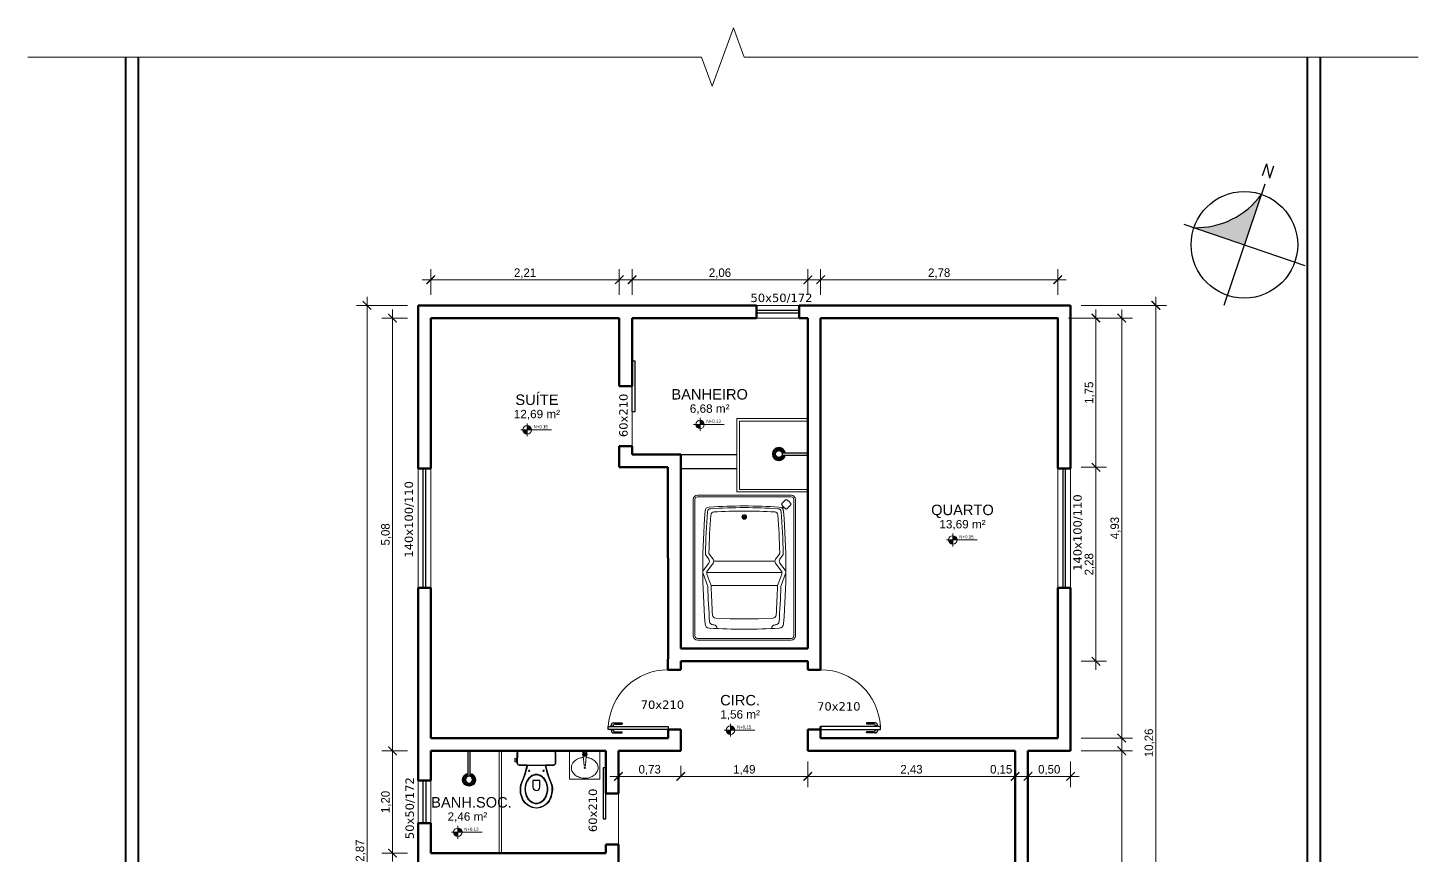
# Model space of a CAD drawing. Header units: millimetres. Extents: x 1521.6 to 1537.9, y 881.2 to 900.3.
# Drawn here: x 1521.62 to 1537.92, y 890.63 to 900.33 of the extents above; entities that cross this region are included whole.
import ezdxf

# ---------------------------------------------------------------- set-up
doc = ezdxf.new("R2010")
doc.units = ezdxf.units.MM
doc.linetypes.add('ACAD_ISO10W100', pattern=[18, 12, -3, 0, -3])
for name, color, linetype, lineweight in [('0.05', 8, 'Continuous', 5), ('0.13', 6, 'Continuous', 13), ('0.20', 7, 'Continuous', 20), ('0.30', 2, 'Continuous', 30), ('0.40', 3, 'Continuous', 40), ('0.60', 4, 'Continuous', 60), ('texto', 3, 'Continuous', 25)]:
    doc.layers.add(name, color=color, linetype=linetype, lineweight=lineweight)
doc.layers.add('LOUCAS', color=7, linetype='Continuous')
doc.styles.add('100X1', font='ROMANS', dxfattribs={"height": 0.25})
doc.dimstyles.new('COTA 02', dxfattribs={"dimtxt": 0.1, "dimasz": 0.1, "dimexe": 1.25, "dimexo": 0.625, "dimtad": 1, "dimzin": 4, "dimtxsty": 'Standard', "dimblk": 'ARCHTICK', "dimcen": 0.09, "dimdle": 0.1, "dimclrd": 256, "dimclre": 256, "dimclrt": 256, "dimadec": 0, "dimazin": 0, "dimtfac": 1, "dimtmove": 1, "dimatfit": 3, "dimldrblk": 'ARCHTICK', "dimfxl": 1, "dimlwd": -1, "dimlwe": -1, "dimarcsym": 0})

# ---------------------------------------------------------------- blocks, each defined once
blk = doc.blocks.new('CHUVEI')
at = {"layer": 'LOUCAS'}
for p, q in [((0.069, -0.069), (-0.233, -0.069)), ((0.069, -0.094), (-0.233, -0.094)), ((0.061, -0.069), (0.042, -0.064)), ((0.042, -0.099), (0.061, -0.094)), ((0.073, -0.061), (0.049, -0.047)), ((0.049, -0.115), (0.073, -0.101)), ((0.079, -0.053), (0.06, -0.033)), ((0.06, -0.129), (0.079, -0.109)), ((0.087, -0.046), (0.074, -0.023)), ((0.074, -0.14), (0.087, -0.116)), ((0.097, -0.042), (0.09, -0.016)), ((0.09, -0.146), (0.097, -0.12)), ((0.107, -0.041), (0.107, -0.014)), ((0.107, -0.149), (0.107, -0.121)), ((0.118, -0.042), (0.125, -0.016)), ((0.125, -0.146), (0.118, -0.12)), ((0.127, -0.046), (0.141, -0.023)), ((0.141, -0.14), (0.127, -0.116)), ((0.136, -0.053), (0.155, -0.033)), ((0.155, -0.129), (0.136, -0.109)), ((0.142, -0.061), (0.166, -0.047)), ((0.166, -0.115), (0.142, -0.101)), ((0.146, -0.071), (0.173, -0.064)), ((0.173, -0.099), (0.146, -0.091)), ((0.147, -0.081), (0.175, -0.081))]:
    blk.add_line(p, q, dxfattribs=at)
blk.add_circle((0.107, -0.081), 0.04, dxfattribs=at)
for radius, start, end in [(0.075, 189.5941, 170.4059), (0.0675, 190.6719, 169.3281)]:
    blk.add_arc((0.107, -0.081), radius, start, end, dxfattribs=at)
blk = doc.blocks.new('_ArchTick')
at = {"color": 0, "linetype": 'ByBlock', "const_width": 0.15}
blk.add_lwpolyline([(-0.5, -0.5), (0.5, 0.5)], dxfattribs=at)
blk = doc.blocks.new('*D42')
at = {"layer": '0.13', "transparency": 16777216}
for p, q in [((1528.543, 891.725), (1528.543, 891.425)), ((1529.274, 891.55), (1529.274, 891.675)), ((1528.443, 891.55), (1529.374, 891.55))]:
    blk.add_line(p, q, dxfattribs=at)
at = {"layer": 'Defpoints', "color": 0, "linetype": 'ACAD_ISO10W100', "transparency": 16777216}
for p in [(1528.543, 891.85), (1529.274, 891.55), (1529.274, 891.55)]:
    blk.add_point(p, dxfattribs=at)
at = {"layer": '0.13', "linetype": 'ACAD_ISO10W100', "transparency": 16777216, "xscale": 0.1, "yscale": 0.1, "zscale": 0.1, "rotation": 180}
blk.add_blockref('_ArchTick', (1528.543, 891.55), dxfattribs=at)
at = {"layer": '0.13', "linetype": 'ACAD_ISO10W100', "transparency": 16777216, "xscale": 0.1, "yscale": 0.1, "zscale": 0.1}
blk.add_blockref('_ArchTick', (1529.274, 891.55), dxfattribs=at)
at = {"layer": '0.13', "color": 7, "linetype": 'ACAD_ISO10W100', "transparency": 16777216, "insert": (1528.909, 891.624), "char_height": 0.1, "attachment_point": 5}
blk.add_mtext('0,73', dxfattribs=at)
blk = doc.blocks.new('*D43')
at = {"layer": '0.13', "transparency": 16777216}
for p, q in [((1529.274, 891.55), (1529.274, 891.675)), ((1530.763, 891.725), (1530.763, 891.425)), ((1529.174, 891.55), (1530.863, 891.55))]:
    blk.add_line(p, q, dxfattribs=at)
at = {"layer": 'Defpoints', "color": 0, "linetype": 'ACAD_ISO10W100', "transparency": 16777216}
for p in [(1530.763, 891.85), (1529.274, 891.55), (1530.763, 891.55)]:
    blk.add_point(p, dxfattribs=at)
at = {"layer": '0.13', "linetype": 'ACAD_ISO10W100', "transparency": 16777216, "xscale": 0.1, "yscale": 0.1, "zscale": 0.1, "rotation": 180}
blk.add_blockref('_ArchTick', (1529.274, 891.55), dxfattribs=at)
at = {"layer": '0.13', "linetype": 'ACAD_ISO10W100', "transparency": 16777216, "xscale": 0.1, "yscale": 0.1, "zscale": 0.1}
blk.add_blockref('_ArchTick', (1530.763, 891.55), dxfattribs=at)
at = {"layer": '0.13', "color": 7, "linetype": 'ACAD_ISO10W100', "transparency": 16777216, "insert": (1530.019, 891.624), "char_height": 0.1, "attachment_point": 5}
blk.add_mtext('1,49', dxfattribs=at)
blk = doc.blocks.new('*D44')
at = {"layer": '0.13', "transparency": 16777216}
for p, q in [((1530.763, 891.725), (1530.763, 891.425)), ((1533.193, 891.725), (1533.193, 891.425)), ((1530.663, 891.55), (1533.293, 891.55))]:
    blk.add_line(p, q, dxfattribs=at)
at = {"layer": 'Defpoints', "color": 0, "linetype": 'ACAD_ISO10W100', "transparency": 16777216}
for p in [(1530.763, 891.85), (1533.193, 891.85), (1533.193, 891.55)]:
    blk.add_point(p, dxfattribs=at)
at = {"layer": '0.13', "linetype": 'ACAD_ISO10W100', "transparency": 16777216, "xscale": 0.1, "yscale": 0.1, "zscale": 0.1, "rotation": 180}
blk.add_blockref('_ArchTick', (1530.763, 891.55), dxfattribs=at)
at = {"layer": '0.13', "linetype": 'ACAD_ISO10W100', "transparency": 16777216, "xscale": 0.1, "yscale": 0.1, "zscale": 0.1}
blk.add_blockref('_ArchTick', (1533.193, 891.55), dxfattribs=at)
at = {"layer": '0.13', "color": 7, "linetype": 'ACAD_ISO10W100', "transparency": 16777216, "insert": (1531.978, 891.624), "char_height": 0.1, "attachment_point": 5}
blk.add_mtext('2,43', dxfattribs=at)
blk = doc.blocks.new('*D45')
at = {"layer": '0.13', "transparency": 16777216}
for p, q in [((1533.343, 891.725), (1533.343, 891.425)), ((1533.843, 891.725), (1533.843, 891.425)), ((1533.243, 891.55), (1533.943, 891.55))]:
    blk.add_line(p, q, dxfattribs=at)
at = {"layer": 'Defpoints', "color": 0, "linetype": 'ACAD_ISO10W100', "transparency": 16777216}
for p in [(1533.343, 891.85), (1533.843, 891.85), (1533.843, 891.55)]:
    blk.add_point(p, dxfattribs=at)
at = {"layer": '0.13', "linetype": 'ACAD_ISO10W100', "transparency": 16777216, "xscale": 0.1, "yscale": 0.1, "zscale": 0.1, "rotation": 180}
blk.add_blockref('_ArchTick', (1533.343, 891.55), dxfattribs=at)
at = {"layer": '0.13', "linetype": 'ACAD_ISO10W100', "transparency": 16777216, "xscale": 0.1, "yscale": 0.1, "zscale": 0.1}
blk.add_blockref('_ArchTick', (1533.843, 891.55), dxfattribs=at)
at = {"layer": '0.13', "color": 7, "linetype": 'ACAD_ISO10W100', "transparency": 16777216, "insert": (1533.593, 891.624), "char_height": 0.1, "attachment_point": 5}
blk.add_mtext('0,50', dxfattribs=at)
blk = doc.blocks.new('*D46')
at = {"layer": '0.13', "transparency": 16777216}
for p, q in [((1533.193, 891.725), (1533.193, 891.425)), ((1533.343, 891.725), (1533.343, 891.425)), ((1533.093, 891.55), (1533.443, 891.55))]:
    blk.add_line(p, q, dxfattribs=at)
at = {"layer": 'Defpoints', "color": 0, "linetype": 'ACAD_ISO10W100', "transparency": 16777216}
for p in [(1533.193, 891.85), (1533.343, 891.85), (1533.343, 891.55)]:
    blk.add_point(p, dxfattribs=at)
at = {"layer": '0.13', "linetype": 'ACAD_ISO10W100', "transparency": 16777216, "xscale": 0.1, "yscale": 0.1, "zscale": 0.1, "rotation": 180}
blk.add_blockref('_ArchTick', (1533.193, 891.55), dxfattribs=at)
at = {"layer": '0.13', "linetype": 'ACAD_ISO10W100', "transparency": 16777216, "xscale": 0.1, "yscale": 0.1, "zscale": 0.1}
blk.add_blockref('_ArchTick', (1533.343, 891.55), dxfattribs=at)
at = {"layer": '0.13', "color": 7, "linetype": 'ACAD_ISO10W100', "transparency": 16777216, "insert": (1533.03, 891.624), "char_height": 0.1, "attachment_point": 5}
blk.add_mtext('0,15', dxfattribs=at)
blk = doc.blocks.new('*D52')
at = {"layer": '0.13', "transparency": 16777216}
for p, q in [((1525.894, 890.55), (1525.894, 891.95)), ((1526.068, 891.85), (1525.769, 891.85)), ((1526.068, 890.65), (1525.769, 890.65))]:
    blk.add_line(p, q, dxfattribs=at)
at = {"layer": 'Defpoints', "color": 0, "linetype": 'ACAD_ISO10W100', "transparency": 16777216}
for p in [(1525.894, 891.85), (1526.193, 891.85), (1526.193, 890.65)]:
    blk.add_point(p, dxfattribs=at)
at = {"layer": '0.13', "linetype": 'ACAD_ISO10W100', "transparency": 16777216, "xscale": 0.1, "yscale": 0.1, "zscale": 0.1}
for p, rotation in [((1525.894, 891.85), 90), ((1525.894, 890.65), 270)]:
    blk.add_blockref('_ArchTick', p, dxfattribs=dict(at, rotation=rotation))
at = {"layer": '0.13', "color": 7, "linetype": 'ACAD_ISO10W100', "transparency": 16777216, "insert": (1525.82, 891.25), "char_height": 0.1, "attachment_point": 5, "rotation": 90}
blk.add_mtext('1,20', dxfattribs=at)
blk = doc.blocks.new('*D53')
at = {"layer": '0.13', "transparency": 16777216}
for p, q in [((1525.894, 891.75), (1525.894, 897.025)), ((1526.068, 896.925), (1525.769, 896.925)), ((1526.068, 891.85), (1525.769, 891.85))]:
    blk.add_line(p, q, dxfattribs=at)
at = {"layer": 'Defpoints', "color": 0, "linetype": 'ACAD_ISO10W100', "transparency": 16777216}
for p in [(1525.894, 896.925), (1526.193, 896.925), (1526.193, 891.85)]:
    blk.add_point(p, dxfattribs=at)
at = {"layer": '0.13', "linetype": 'ACAD_ISO10W100', "transparency": 16777216, "xscale": 0.1, "yscale": 0.1, "zscale": 0.1}
for p, rotation in [((1525.894, 896.925), 90), ((1525.894, 891.85), 270)]:
    blk.add_blockref('_ArchTick', p, dxfattribs=dict(at, rotation=rotation))
at = {"layer": '0.13', "color": 7, "linetype": 'ACAD_ISO10W100', "transparency": 16777216, "insert": (1525.82, 894.388), "char_height": 0.1, "attachment_point": 5, "rotation": 90}
blk.add_mtext('5,08', dxfattribs=at)
blk = doc.blocks.new('*D54')
at = {"layer": '0.13', "transparency": 16777216}
for p, q in [((1525.595, 884.108), (1525.595, 897.175)), ((1526.068, 897.075), (1525.47, 897.075)), ((1526.068, 884.208), (1525.47, 884.208))]:
    blk.add_line(p, q, dxfattribs=at)
at = {"layer": 'Defpoints', "color": 0, "linetype": 'ACAD_ISO10W100', "transparency": 16777216}
for p in [(1525.595, 897.075), (1526.193, 897.075), (1526.193, 884.208)]:
    blk.add_point(p, dxfattribs=at)
at = {"layer": '0.13', "linetype": 'ACAD_ISO10W100', "transparency": 16777216, "xscale": 0.1, "yscale": 0.1, "zscale": 0.1}
for p, rotation in [((1525.595, 897.075), 90), ((1525.595, 884.208), 270)]:
    blk.add_blockref('_ArchTick', p, dxfattribs=dict(at, rotation=rotation))
at = {"layer": '0.13', "color": 7, "linetype": 'ACAD_ISO10W100', "transparency": 16777216, "insert": (1525.521, 890.642), "char_height": 0.1, "attachment_point": 5, "rotation": 90}
blk.add_mtext('12,87', dxfattribs=at)
blk = doc.blocks.new('*D55')
at = {"layer": '0.13', "transparency": 16777216}
for p, q in [((1526.343, 897.2), (1526.343, 897.5)), ((1528.553, 897.2), (1528.553, 897.5)), ((1526.243, 897.375), (1528.653, 897.375))]:
    blk.add_line(p, q, dxfattribs=at)
at = {"layer": 'Defpoints', "color": 0, "linetype": 'ACAD_ISO10W100', "transparency": 16777216}
for p in [(1528.553, 897.375), (1526.343, 897.075), (1528.553, 897.075)]:
    blk.add_point(p, dxfattribs=at)
at = {"layer": '0.13', "linetype": 'ACAD_ISO10W100', "transparency": 16777216, "xscale": 0.1, "yscale": 0.1, "zscale": 0.1, "rotation": 180}
blk.add_blockref('_ArchTick', (1526.343, 897.375), dxfattribs=at)
at = {"layer": '0.13', "linetype": 'ACAD_ISO10W100', "transparency": 16777216, "xscale": 0.1, "yscale": 0.1, "zscale": 0.1}
blk.add_blockref('_ArchTick', (1528.553, 897.375), dxfattribs=at)
at = {"layer": '0.13', "color": 7, "linetype": 'ACAD_ISO10W100', "transparency": 16777216, "insert": (1527.448, 897.449), "char_height": 0.1, "attachment_point": 5}
blk.add_mtext('2,21', dxfattribs=at)
blk = doc.blocks.new('*D56')
at = {"layer": '0.13', "transparency": 16777216}
for p, q in [((1528.703, 897.2), (1528.703, 897.5)), ((1530.763, 897.2), (1530.763, 897.5)), ((1528.603, 897.375), (1530.863, 897.375))]:
    blk.add_line(p, q, dxfattribs=at)
at = {"layer": 'Defpoints', "color": 0, "linetype": 'ACAD_ISO10W100', "transparency": 16777216}
for p in [(1530.763, 897.375), (1528.703, 897.075), (1530.763, 897.075)]:
    blk.add_point(p, dxfattribs=at)
at = {"layer": '0.13', "linetype": 'ACAD_ISO10W100', "transparency": 16777216, "xscale": 0.1, "yscale": 0.1, "zscale": 0.1, "rotation": 180}
blk.add_blockref('_ArchTick', (1528.703, 897.375), dxfattribs=at)
at = {"layer": '0.13', "linetype": 'ACAD_ISO10W100', "transparency": 16777216, "xscale": 0.1, "yscale": 0.1, "zscale": 0.1}
blk.add_blockref('_ArchTick', (1530.763, 897.375), dxfattribs=at)
at = {"layer": '0.13', "color": 7, "linetype": 'ACAD_ISO10W100', "transparency": 16777216, "insert": (1529.733, 897.449), "char_height": 0.1, "attachment_point": 5}
blk.add_mtext('2,06', dxfattribs=at)
blk = doc.blocks.new('*D57')
at = {"layer": '0.13', "transparency": 16777216}
for p, q in [((1530.913, 897.2), (1530.913, 897.5)), ((1533.693, 897.2), (1533.693, 897.5)), ((1530.813, 897.375), (1533.793, 897.375))]:
    blk.add_line(p, q, dxfattribs=at)
at = {"layer": 'Defpoints', "color": 0, "linetype": 'ACAD_ISO10W100', "transparency": 16777216}
for p in [(1533.693, 897.375), (1530.913, 897.075), (1533.693, 897.075)]:
    blk.add_point(p, dxfattribs=at)
at = {"layer": '0.13', "linetype": 'ACAD_ISO10W100', "transparency": 16777216, "xscale": 0.1, "yscale": 0.1, "zscale": 0.1, "rotation": 180}
blk.add_blockref('_ArchTick', (1530.913, 897.375), dxfattribs=at)
at = {"layer": '0.13', "linetype": 'ACAD_ISO10W100', "transparency": 16777216, "xscale": 0.1, "yscale": 0.1, "zscale": 0.1}
blk.add_blockref('_ArchTick', (1533.693, 897.375), dxfattribs=at)
at = {"layer": '0.13', "color": 7, "linetype": 'ACAD_ISO10W100', "transparency": 16777216, "insert": (1532.303, 897.449), "char_height": 0.1, "attachment_point": 5}
blk.add_mtext('2,78', dxfattribs=at)
blk = doc.blocks.new('*D58')
at = {"layer": '0.13', "transparency": 16777216}
for p, q in [((1534.141, 897.025), (1534.141, 895.075)), ((1533.968, 896.925), (1534.266, 896.925)), ((1533.968, 895.175), (1534.266, 895.175))]:
    blk.add_line(p, q, dxfattribs=at)
at = {"layer": 'Defpoints', "color": 0, "linetype": 'ACAD_ISO10W100', "transparency": 16777216}
for p in [(1533.843, 896.925), (1533.843, 895.175), (1534.141, 895.175)]:
    blk.add_point(p, dxfattribs=at)
at = {"layer": '0.13', "linetype": 'ACAD_ISO10W100', "transparency": 16777216, "xscale": 0.1, "yscale": 0.1, "zscale": 0.1}
for p, rotation in [((1534.141, 896.925), 90), ((1534.141, 895.175), 270)]:
    blk.add_blockref('_ArchTick', p, dxfattribs=dict(at, rotation=rotation))
at = {"layer": '0.13', "color": 7, "linetype": 'ACAD_ISO10W100', "transparency": 16777216, "insert": (1534.068, 896.05), "char_height": 0.1, "attachment_point": 5, "rotation": 90}
blk.add_mtext('1,75', dxfattribs=at)
blk = doc.blocks.new('*D59')
at = {"layer": '0.13', "transparency": 16777216}
for p, q in [((1534.141, 895.275), (1534.141, 892.8)), ((1533.968, 895.175), (1534.266, 895.175)), ((1533.968, 892.9), (1534.266, 892.9))]:
    blk.add_line(p, q, dxfattribs=at)
at = {"layer": 'Defpoints', "color": 0, "linetype": 'ACAD_ISO10W100', "transparency": 16777216}
for p in [(1533.843, 895.175), (1533.843, 892.9), (1534.141, 892.9)]:
    blk.add_point(p, dxfattribs=at)
at = {"layer": '0.13', "linetype": 'ACAD_ISO10W100', "transparency": 16777216, "xscale": 0.1, "yscale": 0.1, "zscale": 0.1}
for p, rotation in [((1534.141, 895.175), 90), ((1534.141, 892.9), 270)]:
    blk.add_blockref('_ArchTick', p, dxfattribs=dict(at, rotation=rotation))
at = {"layer": '0.13', "color": 7, "linetype": 'ACAD_ISO10W100', "transparency": 16777216, "insert": (1534.068, 894.038), "char_height": 0.1, "attachment_point": 5, "rotation": 90}
blk.add_mtext('2,28', dxfattribs=at)
blk = doc.blocks.new('*D60')
at = {"layer": '0.13', "transparency": 16777216}
for p, q in [((1534.443, 891.9), (1534.443, 897.025)), ((1533.818, 896.925), (1534.568, 896.925)), ((1533.968, 892), (1534.568, 892))]:
    blk.add_line(p, q, dxfattribs=at)
at = {"layer": 'Defpoints', "color": 0, "linetype": 'ACAD_ISO10W100', "transparency": 16777216}
for p in [(1533.693, 896.925), (1534.443, 896.925), (1533.843, 892)]:
    blk.add_point(p, dxfattribs=at)
at = {"layer": '0.13', "linetype": 'ACAD_ISO10W100', "transparency": 16777216, "xscale": 0.1, "yscale": 0.1, "zscale": 0.1}
for p, rotation in [((1534.443, 896.925), 90), ((1534.443, 892), 270)]:
    blk.add_blockref('_ArchTick', p, dxfattribs=dict(at, rotation=rotation))
at = {"layer": '0.13', "color": 7, "linetype": 'ACAD_ISO10W100', "transparency": 16777216, "insert": (1534.37, 894.463), "char_height": 0.1, "attachment_point": 5, "rotation": 90}
blk.add_mtext('4,93', dxfattribs=at)
blk = doc.blocks.new('*D61')
at = {"layer": '0.13', "transparency": 16777216}
for p, q in [((1534.443, 891.95), (1534.443, 886.861)), ((1533.968, 891.85), (1534.568, 891.85)), ((1533.968, 886.961), (1534.568, 886.961))]:
    blk.add_line(p, q, dxfattribs=at)
at = {"layer": 'Defpoints', "color": 0, "linetype": 'ACAD_ISO10W100', "transparency": 16777216}
for p in [(1533.843, 891.85), (1533.843, 886.961), (1534.443, 886.961)]:
    blk.add_point(p, dxfattribs=at)
at = {"layer": '0.13', "linetype": 'ACAD_ISO10W100', "transparency": 16777216, "xscale": 0.1, "yscale": 0.1, "zscale": 0.1}
for p, rotation in [((1534.443, 891.85), 90), ((1534.443, 886.961), 270)]:
    blk.add_blockref('_ArchTick', p, dxfattribs=dict(at, rotation=rotation))
at = {"layer": '0.13', "color": 7, "linetype": 'ACAD_ISO10W100', "transparency": 16777216, "insert": (1534.37, 889.406), "char_height": 0.1, "attachment_point": 5, "rotation": 90}
blk.add_mtext('4,89', dxfattribs=at)
blk = doc.blocks.new('*D63')
at = {"layer": '0.13', "transparency": 16777216}
for p, q in [((1534.843, 897.175), (1534.843, 886.711)), ((1533.968, 897.075), (1534.968, 897.075)), ((1533.973, 886.811), (1534.968, 886.811))]:
    blk.add_line(p, q, dxfattribs=at)
at = {"layer": 'Defpoints', "color": 0, "linetype": 'ACAD_ISO10W100', "transparency": 16777216}
for p in [(1533.843, 897.075), (1533.848, 886.811), (1534.843, 886.811)]:
    blk.add_point(p, dxfattribs=at)
at = {"layer": '0.13', "linetype": 'ACAD_ISO10W100', "transparency": 16777216, "xscale": 0.1, "yscale": 0.1, "zscale": 0.1}
for p, rotation in [((1534.843, 897.075), 90), ((1534.843, 886.811), 270)]:
    blk.add_blockref('_ArchTick', p, dxfattribs=dict(at, rotation=rotation))
at = {"layer": '0.13', "color": 7, "linetype": 'ACAD_ISO10W100', "transparency": 16777216, "insert": (1534.77, 891.943), "char_height": 0.1, "attachment_point": 5, "rotation": 90}
blk.add_mtext('10,26', dxfattribs=at)
blk = doc.blocks.new('Norte3')
blk.add_hatch(color=256).paths.add_polyline_path([(0, 0), (0, 1.25, -0.245858), (-1.25, 0)])
for p, q in [((0, 1.5), (0, -1.5)), ((-1.5, 0), (1.5, 0))]:
    blk.add_line(p, q)
at = {"color": 3}
blk.add_circle((0, 0), 1.25, dxfattribs=at)
blk.add_arc((-1.819, 1.819), 1.906, 287.3747, 342.6253)
at = {"color": 3, "style": '100X1'}
blk.add_text('N', height=0.3, dxfattribs=at).set_placement((-0.175, 1.668))

msp = doc.modelspace()

# ---------------------------------------------------------------- hatches: boundary and pattern name
at = {"layer": '0.13'}
h = msp.add_hatch(color=2, dxfattribs=at)
h.paths.add_polyline_path([(1529.549, 895.679, 0.414214), (1529.499, 895.729), (1529.499, 895.679)])
h.paths.add_polyline_path([(1529.499, 895.629), (1529.499, 895.679), (1529.449, 895.679, 0.414214)])
h = msp.add_hatch(color=2, dxfattribs=at)
h.paths.add_polyline_path([(1527.523, 895.615, 0.414214), (1527.473, 895.665), (1527.473, 895.615)])
h.paths.add_polyline_path([(1527.473, 895.565), (1527.473, 895.615), (1527.423, 895.615, 0.414214)])
h = msp.add_hatch(color=2, dxfattribs=at)
h.paths.add_polyline_path([(1532.513, 894.323, 0.414214), (1532.463, 894.373), (1532.463, 894.323)])
h.paths.add_polyline_path([(1532.463, 894.273), (1532.463, 894.323), (1532.413, 894.323, 0.414214)])
h = msp.add_hatch(color=2, dxfattribs=at)
h.paths.add_polyline_path([(1529.906, 892.092, 0.414214), (1529.856, 892.142), (1529.856, 892.092)])
h.paths.add_polyline_path([(1529.856, 892.042), (1529.856, 892.092), (1529.806, 892.092, 0.414214)])
h = msp.add_hatch(color=2, dxfattribs=at)
h.paths.add_polyline_path([(1526.709, 890.894, 0.414214), (1526.659, 890.944), (1526.659, 890.894)])
h.paths.add_polyline_path([(1526.659, 890.844), (1526.659, 890.894), (1526.609, 890.894, 0.414214)])

# ---------------------------------------------------------------- linework, layer by layer
for p, q in [((1522.768, 881.208), (1522.768, 899.987)), ((1529.273, 895.325), (1529.93, 895.325)), ((1529.273, 895.16), (1529.93, 895.16)), ((1527.363, 891.841), (1527.369, 891.846)), ((1527.369, 891.846), (1527.377, 891.847)), ((1527.377, 891.847), (1527.784, 891.847)), ((1527.377, 891.847), (1527.784, 891.847)), ((1528.393, 891.85), (1527.81, 891.85))]:
    msp.add_line(p, q)
msp.add_lwpolyline([(1530.763, 895.175), (1530.763, 893.05)])
for points in [[(1527.784, 891.847, -0.41795), (1527.804, 891.827), (1527.803, 891.699, -0.285153), (1527.795, 891.687, -0.066257), (1527.784, 891.683), (1527.687, 891.683), (1527.702, 891.615), (1527.723, 891.549), (1527.755, 891.472, -0.119324), (1527.768, 891.394, -0.070528), (1527.743, 891.284, -0.179319), (1527.677, 891.209, -0.090923), (1527.581, 891.177, -0.277827), (1527.418, 891.284, -0.09487), (1527.393, 891.377, -0.09487), (1527.405, 891.472), (1527.437, 891.549), (1527.458, 891.615), (1527.473, 891.683), (1527.377, 891.683, -0.192582), (1527.363, 891.689, -0.217997), (1527.357, 891.703), (1527.357, 891.827, -0.192582), (1527.363, 891.841, -0.181982), (1527.373, 891.846), (1527.788, 891.846, -0.249113), (1527.798, 891.841, -0.007656), (1527.802, 891.835)], [(1527.377, 891.683), (1527.784, 891.683, 0.162278), (1527.795, 891.687, 0.185139), (1527.803, 891.699), (1527.804, 891.827, 0.195653), (1527.798, 891.841, 0.130194), (1527.79, 891.846), (1527.373, 891.846, 0.192677), (1527.366, 891.843, 0.114608), (1527.358, 891.831), (1527.357, 891.702)], [(1527.621, 891.502), (1527.54, 891.502), (1527.54, 891.425, 0.414214), (1527.581, 891.384, 0.414214), (1527.621, 891.425), (1527.621, 891.502)]]:
    msp.add_lwpolyline(points, format="xyb")
msp.add_arc((1527.376, 891.702), 0.0186, 179.51, 262.2313)
at = {"layer": '0.05'}
msp.add_lwpolyline([(1521.618, 899.987), (1529.518, 899.987), (1529.643, 899.644), (1529.893, 900.33), (1530.018, 899.987), (1537.918, 899.987)], dxfattribs=at)
at = {"layer": '0.13', "color": 2}
for p, q in [((1527.473, 895.54), (1527.473, 895.69)), ((1529.499, 895.604), (1529.499, 895.754)), ((1527.398, 895.615), (1527.759, 895.615)), ((1529.424, 895.679), (1529.784, 895.679)), ((1532.463, 894.248), (1532.463, 894.398)), ((1532.388, 894.323), (1532.748, 894.323)), ((1529.856, 892.017), (1529.856, 892.167)), ((1529.781, 892.092), (1530.141, 892.092)), ((1526.659, 890.819), (1526.659, 890.969)), ((1526.584, 890.894), (1526.944, 890.894))]:
    msp.add_line(p, q, dxfattribs=at)
at = {"layer": '0.13'}
msp.add_line((1528.543, 891.35), (1528.543, 890.75), dxfattribs=at)
msp.add_lwpolyline([(1528.703, 896.125), (1528.703, 895.425)], dxfattribs=at)
at = {"layer": '0.13', "color": 2}
for centre in [(1529.499, 895.679), (1527.473, 895.615), (1532.463, 894.323), (1529.856, 892.092), (1526.659, 890.894)]:
    msp.add_circle(centre, 0.05, dxfattribs=at)
at = {"layer": '0.13'}
for centre, start, end in [((1529.123, 892.1), 90, 177.134), ((1530.914, 892.1), 2.866, 90)]:
    msp.add_arc(centre, 0.7, start, end, dxfattribs=at)
at = {"layer": '0.20'}
for p, q in [((1530.663, 897.075), (1530.163, 897.075)), ((1529.59, 896.925), (1529.59, 896.925)), ((1529.998, 896.925), (1529.998, 896.925)), ((1530.663, 896.925), (1530.163, 896.925)), ((1529.93, 894.886), (1529.93, 895.746)), ((1529.93, 895.746), (1530.763, 895.746)), ((1529.96, 894.916), (1529.96, 895.716)), ((1529.96, 895.716), (1530.763, 895.715)), ((1526.193, 893.763), (1526.193, 895.163)), ((1526.343, 895.163), (1526.343, 893.763)), ((1533.693, 895.163), (1533.693, 893.763)), ((1533.843, 893.763), (1533.843, 895.163)), ((1530.763, 894.886), (1529.93, 894.886)), ((1530.764, 894.916), (1529.96, 894.916)), ((1529.418, 893.199), (1529.418, 894.799)), ((1529.438, 893.199), (1529.438, 894.799)), ((1529.468, 894.849), (1530.568, 894.849)), ((1529.468, 894.829), (1530.568, 894.829)), ((1530.46, 894.698), (1530.476, 894.714)), ((1530.598, 893.199), (1530.598, 894.799)), ((1530.618, 893.199), (1530.618, 894.799)), ((1530.036, 894.593), (1530.001, 894.593)), ((1530.018, 894.576), (1530.018, 894.61)), ((1530.464, 894.695), (1530.46, 894.698)), ((1530.467, 894.691), (1530.483, 894.706)), ((1529.57, 894.14), (1529.602, 894.098)), ((1529.611, 894.153), (1529.652, 894.098)), ((1530.377, 894.073), (1529.66, 894.073)), ((1530.426, 894.153), (1530.385, 894.098)), ((1530.467, 894.14), (1530.435, 894.098)), ((1529.588, 893.787), (1529.535, 893.929)), ((1529.54, 893.968), (1529.602, 894.049)), ((1530.459, 893.943), (1529.578, 893.943)), ((1529.627, 893.795), (1529.58, 893.923)), ((1529.585, 893.961), (1529.652, 894.049)), ((1530.452, 893.961), (1530.385, 894.049)), ((1530.41, 893.795), (1530.457, 893.923)), ((1530.497, 893.968), (1530.435, 894.049)), ((1530.449, 893.787), (1530.502, 893.929)), ((1530.407, 893.789), (1529.63, 893.789)), ((1529.7, 893.284), (1529.7, 893.286)), ((1530.337, 893.284), (1530.337, 893.286)), ((1529.468, 893.169), (1530.568, 893.169)), ((1529.468, 893.149), (1530.568, 893.149)), ((1526.791, 891.85), (1526.766, 891.85)), ((1527.143, 891.85), (1527.143, 890.65)), ((1527.173, 891.85), (1527.173, 890.65)), ((1527.358, 891.835), (1527.357, 891.827)), ((1527.357, 891.827), (1527.357, 891.703)), ((1527.363, 891.841), (1527.358, 891.835)), ((1527.369, 891.846), (1527.363, 891.841)), ((1527.377, 891.847), (1527.369, 891.846)), ((1527.377, 891.847), (1527.377, 891.847)), ((1527.784, 891.847), (1527.784, 891.847)), ((1527.784, 891.847), (1527.792, 891.846)), ((1527.792, 891.846), (1527.798, 891.841)), ((1527.798, 891.841), (1527.802, 891.835)), ((1527.802, 891.835), (1527.804, 891.827)), ((1527.804, 891.827), (1527.804, 891.703)), ((1527.97, 891.517), (1527.97, 891.85)), ((1528.323, 891.85), (1528.323, 891.517)), ((1527.329, 891.74), (1527.329, 891.758)), ((1527.329, 891.758), (1527.344, 891.758)), ((1527.329, 891.722), (1527.329, 891.74)), ((1527.344, 891.722), (1527.329, 891.722)), ((1527.344, 891.758), (1527.344, 891.755)), ((1527.344, 891.755), (1527.344, 891.725)), ((1527.344, 891.755), (1527.357, 891.755)), ((1527.344, 891.722), (1527.344, 891.725)), ((1527.344, 891.725), (1527.357, 891.725)), ((1527.357, 891.703), (1527.357, 891.703)), ((1527.357, 891.703), (1527.358, 891.695)), ((1527.358, 891.695), (1527.363, 891.689)), ((1527.363, 891.689), (1527.369, 891.684)), ((1527.369, 891.684), (1527.377, 891.683)), ((1527.377, 891.683), (1527.58, 891.683)), ((1527.478, 891.682), (1527.478, 891.683)), ((1527.478, 891.682), (1527.478, 891.682)), ((1527.784, 891.683), (1527.58, 891.683)), ((1527.683, 891.682), (1527.682, 891.683)), ((1527.683, 891.682), (1527.683, 891.682)), ((1527.792, 891.684), (1527.784, 891.683)), ((1527.798, 891.689), (1527.792, 891.684)), ((1527.802, 891.695), (1527.798, 891.689)), ((1527.804, 891.703), (1527.802, 891.695)), ((1527.804, 891.703), (1527.804, 891.703)), ((1526.193, 891), (1526.193, 891.5)), ((1526.343, 891.5), (1526.343, 891)), ((1527.54, 891.425), (1527.54, 891.502)), ((1527.54, 891.502), (1527.581, 891.502)), ((1527.621, 891.502), (1527.58, 891.502)), ((1527.621, 891.425), (1527.621, 891.502)), ((1528.323, 891.517), (1527.97, 891.517))]:
    msp.add_line(p, q, dxfattribs=at)
msp.add_lwpolyline([(1533.693, 893.763), (1533.693, 893.325)], dxfattribs=at)
msp.add_lwpolyline([(1528.176, 891.808), (1528.167, 891.788), (1528.148, 891.78), (1528.128, 891.788), (1528.12, 891.808), (1528.128, 891.827), (1528.148, 891.836), (1528.167, 891.828)], close=True, dxfattribs=at)
for points in [[(1528.17, 891.822), (1528.171, 891.833, 0.534378), (1528.124, 891.833), (1528.125, 891.82)], [(1528.128, 891.788), (1528.14, 891.677, 0.623644), (1528.155, 891.677), (1528.166, 891.788)], [(1528.13, 891.772, 0.056572), (1528.086, 891.763, 0.087813), (1528.037, 891.737, 0.105397), (1528.002, 891.695, 0.122418), (1527.991, 891.65, 0.122418), (1528.003, 891.605, 0.105397), (1528.037, 891.564, 0.087813), (1528.086, 891.538, 0.078449), (1528.148, 891.528, 0.078449), (1528.209, 891.538, 0.087813), (1528.258, 891.564, 0.105397), (1528.293, 891.606, 0.122418), (1528.304, 891.651, 0.122418), (1528.293, 891.696, 0.105397), (1528.258, 891.737, 0.087813), (1528.209, 891.763, 0.056572), (1528.165, 891.772)], [(1528.165, 891.772), (1528.165, 891.772, 0.1004)]]:
    msp.add_lwpolyline(points, format="xyb", dxfattribs=at)
msp.add_lwpolyline([(1528.14, 891.808, -1), (1528.156, 891.808, -1)], format="xyb", close=True, dxfattribs=at)
for centre, radius in [((1530.018, 894.593), 0.0271), ((1530.018, 894.593), 0.0171), ((1528.148, 891.808), 0.0161), ((1527.496, 891.616), 0.00752), ((1527.665, 891.616), 0.00752), ((1528.148, 891.65), 0.00797)]:
    msp.add_circle(centre, radius, dxfattribs=at)
for centre, radius, start, end in [((1529.468, 894.799), 0.05, 90, 180), ((1529.468, 894.799), 0.03, 90, 180), ((1529.608, 894.659), 0.05, 90, 180), ((1530.018, 888.386), 6.336, 86.2899, 93.7101), ((1530.428, 894.659), 0.05, 0, 90), ((1530.67, 894.583), 0.268, 126.4217, 143.5783), ((1530.594, 894.825), 0.163, 210.75, 239.25), ((1530.428, 894.659), 0.163, 30.75, 59.25), ((1530.352, 894.901), 0.268, 306.4217, 323.5783), ((1530.568, 894.799), 0.05, 0, 90), ((1530.568, 894.799), 0.03, 0, 90), ((1537.765, 893.999), 8.233, 175.4021, 184.5979), ((1537.739, 893.999), 8.178, 175.4117, 178.8418), ((1529.627, 894.65), 0.04, 93.5801, 175.4117), ((1537.739, 893.999), 8.138, 175.6576, 178.7438), ((1530.018, 888.386), 6.316, 86.4199, 93.5801), ((1529.664, 894.612), 0.04, 93.261, 175.6576), ((1530.018, 888.386), 6.276, 86.739, 93.261), ((1530.373, 894.612), 0.04, 4.3424, 86.739), ((1530.41, 894.65), 0.04, 4.5883, 86.4199), ((1522.298, 893.999), 8.138, 1.2562, 4.3424), ((1522.298, 893.999), 8.178, 1.1582, 4.5883), ((1522.272, 893.999), 8.233, 355.4021, 4.5979), ((1529.602, 894.164), 0.04, 178.8418, 217.068), ((1529.642, 894.177), 0.04, 178.7438, 217.068), ((1529.57, 894.073), 0.04, 322.932, 37.068), ((1529.62, 894.073), 0.04, 322.932, 37.068), ((1530.417, 894.073), 0.04, 142.932, 217.068), ((1530.395, 894.177), 0.04, 322.932, 1.2562), ((1530.467, 894.073), 0.04, 142.932, 217.068), ((1530.435, 894.164), 0.04, 322.932, 1.1582), ((1529.572, 893.943), 0.04, 142.932, 200.4228), ((1529.617, 893.937), 0.04, 142.932, 200.4228), ((1530.42, 893.937), 0.04, 339.5772, 37.068), ((1530.465, 893.943), 0.04, 339.5772, 37.068), ((1529.55, 893.774), 0.04, 1.5741, 20.4228), ((1537.765, 893.999), 8.178, 181.5741, 184.4575), ((1529.59, 893.781), 0.04, 1.5276, 20.4228), ((1537.765, 893.999), 8.138, 181.5276, 183.9249), ((1522.272, 893.999), 8.138, 356.0751, 358.4724), ((1530.447, 893.781), 0.04, 159.5772, 178.4724), ((1522.272, 893.999), 8.178, 355.5425, 358.4259), ((1530.487, 893.774), 0.04, 159.5772, 178.4259), ((1529.686, 893.445), 0.04, 183.9249, 266.9139), ((1530.018, 899.612), 6.216, 266.9139, 273.0861), ((1530.351, 893.445), 0.04, 273.0861, 356.0751), ((1529.608, 893.339), 0.05, 180, 270), ((1530.018, 899.612), 6.336, 266.2899, 273.7101), ((1529.652, 893.367), 0.04, 184.4575, 266.6381), ((1530.018, 899.612), 6.296, 266.6381, 266.7567), ((1529.66, 893.286), 0.04, 0, 86.7567), ((1530.377, 893.286), 0.04, 93.2433, 180), ((1530.018, 899.612), 6.296, 273.2433, 273.3619), ((1530.385, 893.367), 0.04, 273.3619, 355.5425), ((1530.428, 893.339), 0.05, 270, 0), ((1529.468, 893.199), 0.05, 180, 270), ((1529.468, 893.199), 0.03, 180, 270), ((1530.568, 893.199), 0.05, 270, 0), ((1530.568, 893.199), 0.03, 270, 0), ((1526.722, 891.813), 0.763, 339.6909, 350.163), ((1526.722, 891.813), 0.767, 339.6909, 350.163), ((1528.439, 891.813), 0.767, 189.837, 200.3091), ((1528.439, 891.813), 0.763, 189.837, 200.3091), ((1527.648, 891.394), 0.255, 162.0904, 205.4458), ((1527.644, 891.394), 0.247, 161.867, 205.7625), ((1500.768, 902.586), 28.863, 337.3538, 337.5183), ((1502.206, 901.987), 27.31, 337.3514, 337.5257), ((1527.673, 891.401), 0.226, 162.3784, 180), ((1527.671, 891.401), 0.217, 162.3784, 180), ((1527.627, 891.415), 0.178, 142.5178, 162.3784), ((1527.627, 891.415), 0.17, 142.5178, 162.3784), ((1527.599, 891.438), 0.142, 118.3761, 142.5178), ((1527.598, 891.437), 0.135, 118.3761, 142.5178), ((1527.58, 891.472), 0.103, 90, 118.3761), ((1527.58, 891.47), 0.0966, 90, 118.3761), ((1527.58, 891.472), 0.103, 61.6239, 90), ((1527.58, 891.47), 0.0966, 61.6239, 90), ((1527.562, 891.437), 0.135, 37.4822, 61.6239), ((1527.562, 891.438), 0.142, 37.4822, 61.6239), ((1527.534, 891.415), 0.17, 17.6216, 37.4822), ((1527.533, 891.415), 0.178, 17.6216, 37.4822), ((1527.489, 891.401), 0.217, 0, 17.6216), ((1527.488, 891.401), 0.226, 0, 17.6216), ((1552.955, 901.987), 27.31, 202.4743, 202.6486), ((1554.393, 902.586), 28.863, 202.4817, 202.6462), ((1527.516, 891.394), 0.247, 334.2375, 18.133), ((1527.513, 891.394), 0.255, 334.5542, 17.9096), ((1527.589, 891.367), 0.19, 205.7625, 267.2081), ((1527.589, 891.367), 0.185, 205.7625, 267.2081), ((1527.673, 891.401), 0.226, 180, 197.6216), ((1527.671, 891.401), 0.217, 180, 197.6216), ((1527.627, 891.387), 0.178, 197.6216, 217.4822), ((1527.627, 891.387), 0.17, 197.6216, 217.4822), ((1527.581, 891.425), 0.0404, 180, 0), ((1527.572, 891.367), 0.185, 272.7919, 334.2375), ((1527.572, 891.367), 0.19, 272.7919, 334.2375), ((1527.534, 891.387), 0.17, 322.5178, 342.3784), ((1527.533, 891.387), 0.178, 322.5178, 342.3784), ((1527.489, 891.401), 0.217, 342.3784, 0), ((1527.488, 891.401), 0.226, 342.3784, 0), ((1527.599, 891.364), 0.142, 217.4822, 241.6239), ((1527.598, 891.365), 0.135, 217.4822, 241.6239), ((1527.58, 891.33), 0.103, 241.6239, 270), ((1527.58, 891.332), 0.0966, 241.6239, 270), ((1527.58, 891.332), 0.0966, 270, 298.3761), ((1527.58, 891.33), 0.103, 270, 298.3761), ((1527.562, 891.365), 0.135, 298.3761, 322.5178), ((1527.562, 891.364), 0.142, 298.3761, 322.5178)]:
    msp.add_arc(centre, radius, start, end, dxfattribs=at)
at = {"layer": '0.30'}
for p, q in [((1530.663, 897.015), (1530.163, 897.015)), ((1530.663, 896.985), (1530.163, 896.985)), ((1526.253, 893.763), (1526.253, 895.163)), ((1526.283, 893.763), (1526.283, 895.163)), ((1533.753, 895.163), (1533.753, 893.763)), ((1533.783, 893.763), (1533.783, 895.163)), ((1528.459, 892.141), (1528.459, 892.153)), ((1528.459, 892.141), (1528.483, 892.141)), ((1528.483, 892.176), (1528.585, 892.176)), ((1528.506, 892.164), (1528.585, 892.164)), ((1528.588, 892.174), (1528.588, 892.167)), ((1531.45, 892.174), (1531.45, 892.167)), ((1531.555, 892.176), (1531.452, 892.176)), ((1531.532, 892.164), (1531.452, 892.164)), ((1531.578, 892.141), (1531.555, 892.141)), ((1531.578, 892.141), (1531.578, 892.153)), ((1528.459, 892.094), (1528.459, 892.083)), ((1528.459, 892.094), (1528.483, 892.094)), ((1528.483, 892.059), (1528.585, 892.059)), ((1528.506, 892.071), (1528.585, 892.071)), ((1528.588, 892.062), (1528.588, 892.069)), ((1531.45, 892.062), (1531.45, 892.069)), ((1531.532, 892.071), (1531.452, 892.071)), ((1531.555, 892.059), (1531.452, 892.059)), ((1531.578, 892.094), (1531.555, 892.094)), ((1531.578, 892.094), (1531.578, 892.083)), ((1526.253, 891), (1526.253, 891.5)), ((1526.283, 891.5), (1526.283, 891))]:
    msp.add_line(p, q, dxfattribs=at)
for points in [[(1528.703, 895.825), (1528.703, 896.425), (1528.733, 896.425), (1528.733, 895.825)], [(1528.424, 892.1), (1528.424, 892.135), (1529.124, 892.135), (1529.124, 892.1)], [(1531.613, 892.1), (1531.613, 892.135), (1530.913, 892.135), (1530.913, 892.1)], [(1528.393, 891.05), (1528.393, 891.65), (1528.363, 891.65), (1528.363, 891.05)]]:
    msp.add_lwpolyline(points, close=True, dxfattribs=at)
for centre, radius, start, end in [((1528.483, 892.153), 0.0233, 90, 180), ((1528.506, 892.141), 0.0233, 90, 180), ((1528.585, 892.174), 0.00233, 0, 90), ((1528.585, 892.167), 0.00233, 270, 0), ((1531.452, 892.174), 0.00233, 90, 180), ((1531.452, 892.167), 0.00233, 180, 270), ((1531.532, 892.141), 0.0233, 0, 90), ((1531.555, 892.153), 0.0233, 0, 90), ((1528.483, 892.083), 0.0233, 180, 270), ((1528.506, 892.094), 0.0233, 180, 270), ((1528.585, 892.069), 0.00233, 0, 90), ((1528.585, 892.062), 0.00233, 270, 0), ((1531.452, 892.069), 0.00233, 90, 180), ((1531.452, 892.062), 0.00233, 180, 270), ((1531.532, 892.094), 0.0233, 270, 0), ((1531.555, 892.083), 0.0233, 270, 0)]:
    msp.add_arc(centre, radius, start, end, dxfattribs=at)
at = {"layer": '0.40'}
msp.add_line((1536.768, 899.987), (1536.768, 881.208), dxfattribs=at)
for points in [[(1523.418, 881.208), (1522.768, 881.208), (1522.768, 899.987)], [(1523.418, 881.358), (1522.918, 881.358), (1522.918, 899.987)], [(1536.768, 899.987), (1536.768, 881.208), (1533.343, 881.208)], [(1536.618, 899.987), (1536.618, 881.358), (1533.343, 881.358)]]:
    msp.add_lwpolyline(points, dxfattribs=at)
at = {"layer": '0.60'}
for p, q in [((1526.193, 895.163), (1526.193, 897.075)), ((1530.163, 896.925), (1530.163, 897.075)), ((1530.663, 896.925), (1530.663, 897.075)), ((1533.843, 897.075), (1533.843, 895.163)), ((1526.343, 896.925), (1528.553, 896.925)), ((1526.343, 895.163), (1526.343, 896.925)), ((1528.703, 896.125), (1528.703, 896.925)), ((1528.703, 896.925), (1530.163, 896.925)), ((1528.863, 896.925), (1530.163, 896.925)), ((1528.863, 896.925), (1529.447, 896.925)), ((1530.663, 896.925), (1530.763, 896.925)), ((1530.663, 896.925), (1530.763, 896.925)), ((1530.663, 896.925), (1530.763, 896.925)), ((1530.663, 896.925), (1530.763, 896.925)), ((1530.763, 896.925), (1530.663, 896.925)), ((1530.763, 896.925), (1530.763, 895.325)), ((1530.763, 896.925), (1530.763, 895.725)), ((1533.693, 896.925), (1530.913, 896.925)), ((1530.913, 896.925), (1530.913, 896.825)), ((1533.693, 895.163), (1533.693, 896.925)), ((1528.703, 896.125), (1528.553, 896.125)), ((1530.913, 895.725), (1530.913, 895.475)), ((1530.763, 895.575), (1530.763, 895.475)), ((1528.703, 895.425), (1528.553, 895.425)), ((1528.703, 895.325), (1528.703, 895.425)), ((1530.763, 895.45), (1530.763, 893.05)), ((1529.273, 895.325), (1528.703, 895.325)), ((1529.273, 895.175), (1529.273, 895.325)), ((1526.343, 895.163), (1526.193, 895.163)), ((1529.123, 895.175), (1529.124, 893.05)), ((1529.273, 895.175), (1529.274, 893.05)), ((1533.693, 895.163), (1533.843, 895.163)), ((1526.193, 891.5), (1526.193, 893.763)), ((1526.343, 893.763), (1526.193, 893.763)), ((1526.343, 893.763), (1526.343, 893.244)), ((1533.693, 892), (1533.693, 893.763)), ((1533.693, 893.763), (1533.843, 893.763)), ((1533.843, 893.763), (1533.843, 891.85)), ((1526.343, 893.244), (1526.343, 892)), ((1529.274, 893.05), (1530.763, 893.05)), ((1529.123, 892.8), (1529.274, 892.8)), ((1529.274, 892.8), (1529.274, 892.9)), ((1529.274, 892.9), (1530.763, 892.9)), ((1530.763, 892.8), (1530.763, 892.9)), ((1530.914, 892.8), (1530.763, 892.8)), ((1533.693, 892.45), (1533.693, 892)), ((1529.124, 892), (1529.124, 892.1)), ((1529.124, 892.1), (1529.274, 892.1)), ((1530.913, 892.1), (1530.763, 892.1)), ((1530.913, 892), (1530.913, 892.1)), ((1528.543, 892), (1526.343, 892)), ((1526.343, 892), (1529.124, 892)), ((1526.343, 892), (1529.124, 892)), ((1528.323, 892), (1526.343, 892)), ((1529.274, 892), (1529.274, 892)), ((1529.274, 892), (1529.274, 892)), ((1530.913, 892), (1533.693, 892)), ((1530.913, 892), (1531.013, 892)), ((1531.713, 892), (1533.693, 892)), ((1526.343, 891.5), (1526.343, 891.85)), ((1526.343, 891.85), (1526.343, 891.5)), ((1526.343, 891.85), (1528.393, 891.85)), ((1528.393, 891.85), (1526.493, 891.85)), ((1527.063, 891.85), (1526.493, 891.85)), ((1528.393, 891.35), (1528.393, 891.85)), ((1528.543, 891.85), (1529.274, 891.85)), ((1530.763, 891.85), (1533.193, 891.85)), ((1533.193, 891.85), (1533.193, 887.961)), ((1533.343, 891.85), (1533.343, 887.961)), ((1533.343, 891.85), (1533.843, 891.85)), ((1526.343, 891.5), (1526.193, 891.5)), ((1528.393, 891.35), (1528.543, 891.35)), ((1526.193, 889.525), (1526.193, 891)), ((1526.343, 891), (1526.193, 891)), ((1526.343, 890.65), (1526.343, 891)), ((1526.343, 891), (1526.343, 890.65)), ((1526.343, 890.65), (1527.897, 890.65)), ((1526.493, 890.65), (1527.897, 890.65)), ((1527.897, 890.65), (1528.393, 890.65)), ((1528.047, 890.65), (1528.393, 890.65)), ((1528.393, 890.65), (1528.393, 890.75)), ((1528.393, 890.75), (1528.543, 890.75)), ((1528.543, 890.65), (1528.543, 890.4))]:
    msp.add_line(p, q, dxfattribs=at)
for points in [[(1530.163, 897.075), (1526.193, 897.075)], [(1533.843, 897.075), (1530.663, 897.075)], [(1528.553, 896.925), (1528.553, 896.125)], [(1530.913, 896.925), (1533.693, 896.925), (1533.693, 895.163)], [(1530.913, 896.825), (1530.913, 896.925)], [(1530.913, 895.575), (1530.913, 895.575), (1530.913, 896.825)], [(1530.763, 895.575), (1530.763, 895.325)], [(1530.913, 895.575), (1530.913, 892.8)], [(1528.553, 895.425), (1528.553, 895.175)], [(1528.553, 895.175), (1529.123, 895.175)], [(1529.124, 893.05), (1529.123, 892.8)], [(1529.274, 892.9), (1529.274, 892.8)], [(1530.763, 892.9), (1530.763, 892.8)], [(1530.763, 892.9), (1530.763, 892.8)], [(1529.124, 892.1), (1529.124, 892), (1529.024, 892)], [(1529.274, 892.1), (1529.274, 891.85)], [(1530.763, 892.1), (1530.763, 891.85)], [(1530.763, 892.1), (1530.763, 892)], [(1530.913, 892.135), (1530.913, 892)], [(1530.913, 892.1), (1530.913, 892), (1531.013, 892)], [(1528.323, 892), (1526.343, 892)], [(1529.124, 892), (1529.023, 892)], [(1530.913, 892), (1531.013, 892)], [(1531.093, 892), (1531.343, 892)], [(1531.713, 892), (1533.693, 892)], [(1528.543, 891.35), (1528.543, 891.85)], [(1528.543, 890.65), (1528.543, 890.65), (1528.543, 890.75)]]:
    msp.add_lwpolyline(points, dxfattribs=at)

# ---------------------------------------------------------------- block references
at = {"xscale": 0.4999999999999328, "yscale": 0.4999999999999328, "zscale": 1.333333333333333, "rotation": 341.2568061609117}
msp.add_blockref('Norte3', (1535.881, 897.785), dxfattribs=at)
at = {"layer": '0.20', "rotation": 180}
msp.add_blockref('CHUVEI', (1530.531, 895.25), dxfattribs=at)
at = {"layer": '0.20', "xscale": -1, "rotation": 90}
msp.add_blockref('CHUVEI', (1526.71, 891.618), dxfattribs=at)

# ---------------------------------------------------------------- texts
at = {"layer": '0.13', "color": 2, "char_height": 0.0375, "width": 0.39111, "attachment_point": 7}
for s, insert in [('N+0.13', (1529.574, 895.696)), ('N+0.15', (1527.548, 895.632)), ('N+0.15', (1532.538, 894.34)), ('N+0.15', (1529.931, 892.109)), ('N+0.13', (1526.734, 890.911))]:
    msp.add_mtext(s, dxfattribs=dict(at, insert=insert))
at = {"layer": 'texto', "lineweight": 9, "attachment_point": 2, "line_spacing_factor": 0.938532}
for s, insert, char_height, width in [('{\\fVerdana|b0|i0|c0|p34;50x50/172}', (1530.454, 897.212), 0.09835, 0.79931), ('{\\fArial|b0|i0|c0|p34;SUÍTE}', (1527.587, 896.029), 0.12294, 0.7035), ('{\\fArial|b0|i0|c0|p34;BANHEIRO}', (1529.612, 896.093), 0.12294, 0.7035), ('{\\fArial|b0|i0|c0|p34;12,69 m²}', (1527.587, 895.849), 0.09835, 0.5544), ('{\\fArial|b0|i0|c0|p34;6,68 m²}', (1529.612, 895.913), 0.09835, 0.5544), ('{\\fArial|b0|i0|c0|p34;QUARTO}', (1532.576, 894.737), 0.12294, 0.7035), ('{\\fArial|b0|i0|c0|p34;13,69 m²}', (1532.576, 894.557), 0.09835, 0.5544), ('{\\fVerdana|b0|i0|c0|p34;70x210}', (1529.058, 892.44), 0.09835, 0.79931), ('{\\fArial|b0|i0|c0|p34;CIRC.}', (1529.969, 892.505), 0.12294, 0.7035), ('{\\fArial|b0|i0|c0|p34;1,56 m²}', (1529.969, 892.326), 0.09835, 0.5544), ('{\\fVerdana|b0|i0|c0|p34;70x210}', (1531.126, 892.42), 0.09835, 0.79931), ('{\\fArial|b0|i0|c0|p34;  BANH.SOC.}', (1526.772, 891.307), 0.12294, 1.50665), ('{\\fArial|b0|i0|c0|p34;2,46 m²}', (1526.772, 891.128), 0.09835, 0.5544)]:
    msp.add_mtext(s, dxfattribs=dict(at, insert=insert, char_height=char_height, width=width))
at = {"layer": 'texto', "lineweight": 9, "char_height": 0.09835, "width": 0.79931, "attachment_point": 2, "rotation": 90, "line_spacing_factor": 0.938532}
for s, insert in [('{\\fVerdana|b0|i0|c0|p34;60x210}', (1528.552, 895.784)), ('{\\fVerdana|b0|i0|c0|p34;140x100/110}', (1526.036, 894.564)), ('{\\fVerdana|b0|i0|c0|p34;140x100/110}', (1533.875, 894.409)), ('{\\fVerdana|b0|i0|c0|p34;50x50/172}', (1526.046, 891.177)), ('{\\fVerdana|b0|i0|c0|p34;60x210}', (1528.193, 891.151))]:
    msp.add_mtext(s, dxfattribs=dict(at, insert=insert))

# ---------------------------------------------------------------- dimensions: what is measured, and where the dimension line sits
at = {"layer": '0.13', "linetype": 'ACAD_ISO10W100'}
for base, p1, p2, picture, middle in [((1528.553, 897.375), (1526.343, 897.075), (1528.553, 897.075), '*D55', (1527.448, 897.449)), ((1530.763, 897.375), (1528.703, 897.075), (1530.763, 897.075), '*D56', (1529.733, 897.449)), ((1533.693, 897.375), (1530.913, 897.075), (1533.693, 897.075), '*D57', (1532.303, 897.449)), ((1529.274, 891.55), (1528.543, 891.85), (1529.274, 891.55), '*D42', (1528.909, 891.624)), ((1530.763, 891.55), (1529.274, 891.55), (1530.763, 891.85), '*D43', (1530.019, 891.624)), ((1533.193, 891.55), (1530.763, 891.85), (1533.193, 891.85), '*D44', (1531.978, 891.624)), ((1533.843, 891.55), (1533.343, 891.85), (1533.843, 891.85), '*D45', (1533.593, 891.624))]:
    dim = msp.add_linear_dim(base=base, p1=p1, p2=p2, dimstyle='COTA 02', override={"dimexe": 0.125, "dimexo": 0.125, "dimgap": 0.015, "dimzin": 1, "dimclrt": 7, "dimfxl": 10, "dimfxlon": 1}, dxfattribs=at)
    dim.commit()
    dim.dimension.update_dxf_attribs({"geometry": picture, "text_midpoint": middle})
for base, p1, p2, picture, middle in [((1525.595, 897.075), (1526.193, 884.208), (1526.193, 897.075), '*D54', (1525.521, 890.642)), ((1534.843, 886.811), (1533.843, 897.075), (1533.848, 886.811), '*D63', (1534.77, 891.943)), ((1525.893728956, 896.92521204), (1526.193435558, 891.85021204), (1526.193435558, 896.92521204), '*D53', (1525.820395622, 894.38771204)), ((1534.443233831, 896.92521204), (1533.843435558, 892.00021204), (1533.693435558, 896.92521204), '*D60', (1534.369900498, 894.46271204)), ((1534.141, 895.175), (1533.843, 896.925), (1533.843, 895.175), '*D58', (1534.068, 896.05)), ((1534.141347, 892.900211), (1533.843436, 895.175212), (1533.843436, 892.900211), '*D59', (1534.068014, 894.037712)), ((1525.894, 891.85), (1526.193, 890.65), (1526.193, 891.85), '*D52', (1525.82, 891.25)), ((1534.443, 886.961), (1533.843, 891.85), (1533.843, 886.961), '*D61', (1534.37, 889.406))]:
    dim = msp.add_linear_dim(base=base, p1=p1, p2=p2, angle=90, dimstyle='COTA 02', override={"dimexe": 0.125, "dimexo": 0.125, "dimgap": 0.015, "dimzin": 1, "dimclrt": 7, "dimfxl": 10, "dimfxlon": 1}, dxfattribs=at)
    dim.commit()
    dim.dimension.update_dxf_attribs({"geometry": picture, "text_midpoint": middle})
dim = msp.add_linear_dim(base=(1533.343, 891.55), p1=(1533.193, 891.85), p2=(1533.343, 891.85), dimstyle='COTA 02', override={"dimexe": 0.125, "dimexo": 0.125, "dimgap": 0.015, "dimzin": 1, "dimclrt": 7, "dimfxl": 10, "dimfxlon": 1}, dxfattribs=at)
dim.commit()
dim.dimension.update_dxf_attribs({"geometry": '*D46', "text_midpoint": (1533.03, 891.55), "dimtype": 160})

doc.saveas('drawing.dxf')
